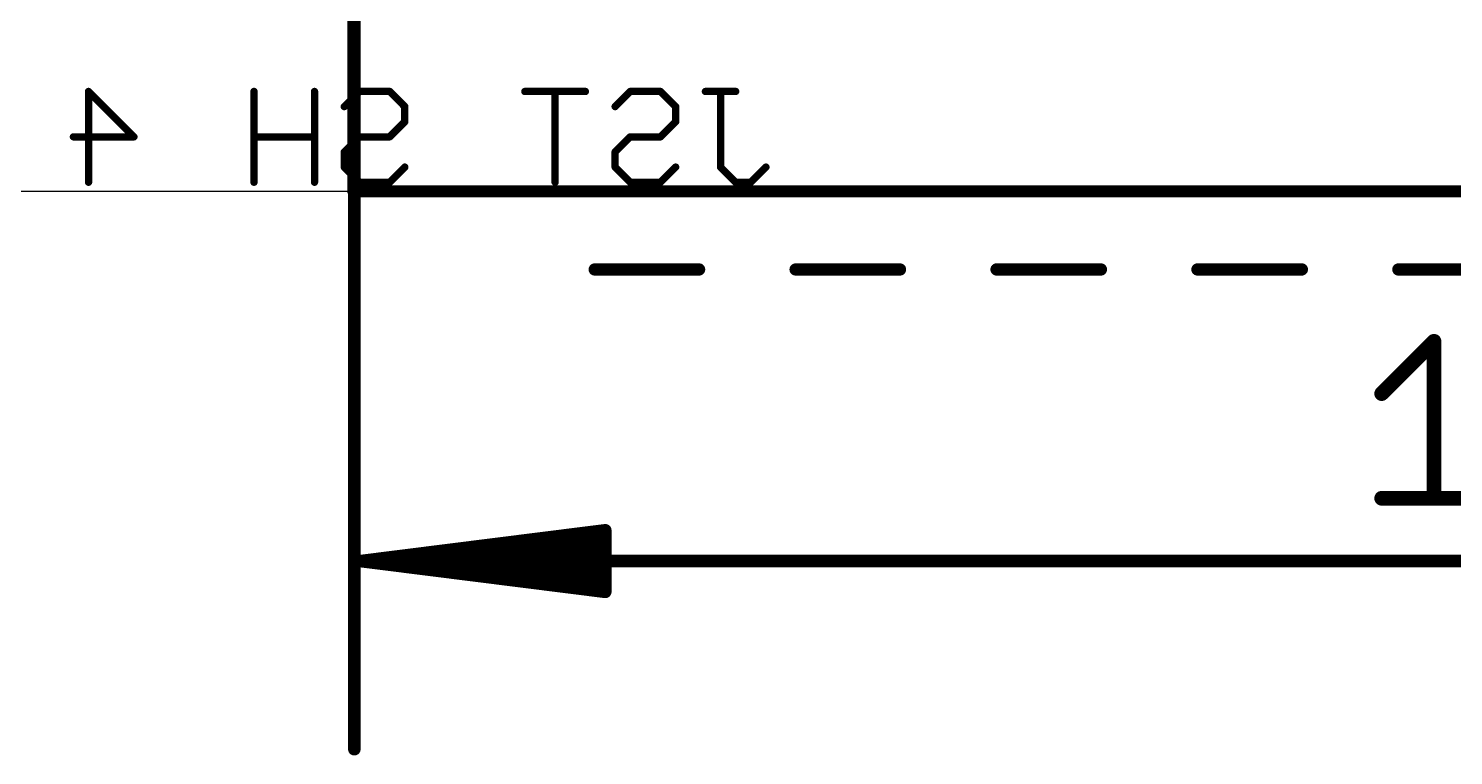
# Model space of a CAD drawing. Extents: x -13.8 to 41.3, y -8.1 to 33.8.
# Drawn here: x -0.92 to 13.85, y -8.15 to -0.61 of the extents above; entities that cross this region are included whole.
import ezdxf

# ---------------------------------------------------------------- set-up
doc = ezdxf.new("R2010")
doc.units = 0
for name, color, linetype in [('20', 4, 'CONTINUOUS'), ('21', 40, 'CONTINUOUS'), ('28', 253, 'CONTINUOUS'), ('47', 253, 'CONTINUOUS'), ('52', 253, 'CONTINUOUS')]:
    doc.layers.add(name, color=color, linetype=linetype)

msp = doc.modelspace()

# ---------------------------------------------------------------- linework, layer by layer
at = {"layer": '20'}
msp.add_line((31.5, -2.3), (-3.6, -2.3), dxfattribs=at)
at = {"layer": '21', "const_width": 0.127}
for points in [[(2.4505, -2.298), (2.4505, 26.942)], [(28.6505, -2.298), (2.4505, -2.298)]]:
    msp.add_lwpolyline(points, dxfattribs=at)
at = {"layer": '21', "const_width": 0.0635}
for points in [[(2.4505, -2.2662, 1), (2.4505, -2.3298)], [(2.4187, -2.298, 1), (2.4823, -2.298)]]:
    msp.add_lwpolyline(points, format="xyb", dxfattribs=at)
at = {"layer": '28', "const_width": 0.0381}
for points in [[(-0.275, -1.2633, 1), (-0.3131, -1.2633)], [(-0.2806, -1.2498, 1), (-0.3075, -1.2768)], [(1.4393, -1.2633, 1), (1.4012, -1.2633)], [(2.0664, -1.2633, 1), (2.0283, -1.2633)], [(2.5125, -1.2442, 1), (2.5125, -1.2823)], [(2.526, -1.2768, 1), (2.4991, -1.2498)], [(2.8395, -1.2498, 1), (2.8126, -1.2768)], [(2.8261, -1.2823, 1), (2.8261, -1.2442)], [(4.2268, -1.2442, 1), (4.2268, -1.2823)], [(4.5594, -1.2633, 1), (4.5213, -1.2633)], [(4.8539, -1.2823, 1), (4.8539, -1.2442)], [(5.3191, -1.2442, 1), (5.3191, -1.2823)], [(5.3326, -1.2768, 1), (5.3056, -1.2498)], [(5.6461, -1.2498, 1), (5.6191, -1.2768)], [(5.6326, -1.2823, 1), (5.6326, -1.2442)], [(6.0978, -1.2442, 1), (6.0978, -1.2823)], [(6.2736, -1.2633, 1), (6.2355, -1.2633)], [(6.4114, -1.2823, 1), (6.4114, -1.2442)], [(2.3423, -1.4066, 1), (2.3692, -1.4335)], [(3.0019, -1.4201, 1), (2.9638, -1.4201)], [(2.9694, -1.4335, 1), (2.9963, -1.4066)], [(5.1488, -1.4066, 1), (5.1758, -1.4335)], [(5.8084, -1.4201, 1), (5.7703, -1.4201)], [(5.7759, -1.4335, 1), (5.8029, -1.4066)], [(2.9638, -1.5768, 1), (3.0019, -1.5768)], [(2.9963, -1.5903, 1), (2.9694, -1.5634)], [(5.7703, -1.5768, 1), (5.8084, -1.5768)], [(5.8029, -1.5903, 1), (5.7759, -1.5634)], [(-0.4508, -1.7146, 1), (-0.4508, -1.7527)], [(0.1628, -1.7471, 1), (0.1897, -1.7201)], [(0.1763, -1.7527, 1), (0.1763, -1.7146)], [(1.4202, -1.7146, 1), (1.4202, -1.7527)], [(2.0473, -1.7527, 1), (2.0473, -1.7146)], [(2.5125, -1.7146, 1), (2.5125, -1.7527)], [(2.526, -1.7471, 1), (2.4991, -1.7201)], [(2.8126, -1.7201, 1), (2.8395, -1.7471)], [(2.8261, -1.7527, 1), (2.8261, -1.7146)], [(5.3191, -1.7146, 1), (5.3191, -1.7527)], [(5.3326, -1.7471, 1), (5.3056, -1.7201)], [(5.6191, -1.7201, 1), (5.6461, -1.7471)], [(5.6326, -1.7527, 1), (5.6326, -1.7146)], [(2.3748, -1.8904, 1), (2.3367, -1.8904)], [(2.3423, -1.8769, 1), (2.3692, -1.9038)], [(5.1814, -1.8904, 1), (5.1433, -1.8904)], [(5.1488, -1.8769, 1), (5.1758, -1.9038)], [(2.3367, -2.0471, 1), (2.3748, -2.0471)], [(2.3692, -2.0337, 1), (2.3423, -2.0606)], [(2.9963, -2.0606, 1), (2.9694, -2.0337)], [(5.1758, -2.0337, 1), (5.1488, -2.0606)], [(5.1433, -2.0471, 1), (5.1814, -2.0471)], [(5.8029, -2.0606, 1), (5.7759, -2.0337)], [(6.2681, -2.0337, 1), (6.2411, -2.0606)], [(6.2355, -2.0471, 1), (6.2736, -2.0471)], [(6.7384, -2.0606, 1), (6.7114, -2.0337)], [(-0.3131, -2.2039, 1), (-0.275, -2.2039)], [(1.4012, -2.2039, 1), (1.4393, -2.2039)], [(2.0283, -2.2039, 1), (2.0664, -2.2039)], [(2.5125, -2.1848, 1), (2.5125, -2.2229)], [(2.4991, -2.2174, 1), (2.526, -2.1904)], [(2.8126, -2.1904, 1), (2.8395, -2.2174)], [(2.8261, -2.2229, 1), (2.8261, -2.1848)], [(4.5213, -2.2039, 1), (4.5594, -2.2039)], [(5.3191, -2.1848, 1), (5.3191, -2.2229)], [(5.3056, -2.2174, 1), (5.3326, -2.1904)], [(5.6191, -2.1904, 1), (5.6461, -2.2174)], [(5.6326, -2.2229, 1), (5.6326, -2.1848)], [(6.4114, -2.1848, 1), (6.4114, -2.2229)], [(6.3979, -2.2174, 1), (6.4248, -2.1904)], [(6.5547, -2.1904, 1), (6.5816, -2.2174)], [(6.5681, -2.2229, 1), (6.5681, -2.1848)]]:
    msp.add_lwpolyline(points, format="xyb", dxfattribs=at)
at = {"layer": '28', "const_width": 0.0762}
for points in [[(-0.294, -2.2039), (-0.294, -1.2633)], [(-0.294, -1.2633), (0.1763, -1.7336)], [(1.4202, -1.2633), (1.4202, -2.2039)], [(2.0473, -2.2039), (2.0473, -1.2633)], [(2.3558, -1.4201), (2.5125, -1.2633)], [(2.5125, -1.2633), (2.8261, -1.2633)], [(2.8261, -1.2633), (2.9828, -1.4201)], [(4.8539, -1.2633), (4.2268, -1.2633)], [(4.5403, -2.2039), (4.5403, -1.2633)], [(5.1623, -1.4201), (5.3191, -1.2633)], [(5.3191, -1.2633), (5.6326, -1.2633)], [(5.6326, -1.2633), (5.7894, -1.4201)], [(6.4114, -1.2633), (6.0978, -1.2633)], [(6.2546, -2.0471), (6.2546, -1.2633)], [(2.9828, -1.4201), (2.9828, -1.5768)], [(5.7894, -1.4201), (5.7894, -1.5768)], [(2.9828, -1.5768), (2.8261, -1.7336)], [(5.7894, -1.5768), (5.6326, -1.7336)], [(0.1763, -1.7336), (-0.4508, -1.7336)], [(2.0473, -1.7336), (1.4202, -1.7336)], [(2.5125, -1.7336), (2.3558, -1.8904)], [(2.8261, -1.7336), (2.5125, -1.7336)], [(5.3191, -1.7336), (5.1623, -1.8904)], [(5.6326, -1.7336), (5.3191, -1.7336)], [(2.3558, -1.8904), (2.3558, -2.0471)], [(5.1623, -1.8904), (5.1623, -2.0471)], [(2.3558, -2.0471), (2.5125, -2.2039)], [(2.8261, -2.2039), (2.9828, -2.0471)], [(5.1623, -2.0471), (5.3191, -2.2039)], [(5.6326, -2.2039), (5.7894, -2.0471)], [(6.4114, -2.2039), (6.2546, -2.0471)], [(6.7249, -2.0471), (6.5681, -2.2039)], [(2.5125, -2.2039), (2.8261, -2.2039)], [(5.3191, -2.2039), (5.6326, -2.2039)], [(6.5681, -2.2039), (6.4114, -2.2039)]]:
    msp.add_lwpolyline(points, dxfattribs=at)
at = {"layer": '47'}
for points, const_width in [([(2.46, 1.23), (2.46, -8.08)], 0.13), ([(13.1048, -4.3946), (13.6471, -3.8523)], 0.1524), ([(13.6471, -3.8523), (13.6471, -5.4793)], 0.1524), ([(13.1048, -5.4793), (14.1895, -5.4793)], 0.1524), ([(2.525, -6.13), (5.06, -5.8108)], 0.13), ([(5.06, -5.8108), (5.06, -6.4492)], 0.13), ([(2.525, -6.13), (5.06, -5.87)], 0.13), ([(2.525, -6.13), (5.06, -6)], 0.13), ([(2.525, -6.13), (28.495, -6.13)], 0.13), ([(5.06, -6.4492), (2.525, -6.13)], 0.13), ([(5.06, -6.26), (2.525, -6.13)], 0.13), ([(5.06, -6.39), (2.525, -6.13)], 0.13)]:
    msp.add_lwpolyline(points, dxfattribs=dict(at, const_width=const_width))
for points, const_width in [([(13.6852, -3.8523, 1), (13.609, -3.8523)], 0.0762), ([(13.6741, -3.8793, 1), (13.6202, -3.8254)], 0.0762), ([(13.0779, -4.3677, 1), (13.1318, -4.4216)], 0.0762), ([(13.1048, -5.4412, 1), (13.1048, -5.5174)], 0.0762), ([(13.609, -5.4793, 1), (13.6852, -5.4793)], 0.0762), ([(5.0925, -5.8108, 1), (5.0275, -5.8108)], 0.065), ([(5.0641, -5.843, 1), (5.0559, -5.7785)], 0.065), ([(5.0633, -5.9023, 1), (5.0567, -5.8377)], 0.065), ([(5.0617, -6.0325, 1), (5.0583, -5.9675)], 0.065), ([(2.525, -6.0975, 1), (2.525, -6.1625)], 0.065), ([(2.5291, -6.0978, 1), (2.5209, -6.1622)], 0.065), ([(2.5233, -6.0975, 1), (2.5267, -6.1625)], 0.065), ([(2.5267, -6.0975, 1), (2.5233, -6.1625)], 0.065), ([(2.5283, -6.0977, 1), (2.5217, -6.1623)], 0.065), ([(2.5217, -6.0977, 1), (2.5283, -6.1623)], 0.065), ([(2.5209, -6.0978, 1), (2.5291, -6.1622)], 0.065), ([(5.0583, -6.2925, 1), (5.0617, -6.2275)], 0.065), ([(5.0567, -6.4223, 1), (5.0633, -6.3577)], 0.065), ([(5.0275, -6.4492, 1), (5.0925, -6.4492)], 0.065), ([(5.0559, -6.4815, 1), (5.0641, -6.417)], 0.065), ([(2.4275, -8.08, 1), (2.4925, -8.08)], 0.065)]:
    msp.add_lwpolyline(points, format="xyb", dxfattribs=dict(at, const_width=const_width))
at = {"layer": '52', "const_width": 0.0635}
for points in [[(4.9505, -3.0762, 1), (4.9505, -3.1398)], [(6.0323, -3.1398, 1), (6.0323, -3.0762)], [(7.0323, -3.0762, 1), (7.0323, -3.1398)], [(8.1141, -3.1398, 1), (8.1141, -3.0762)], [(9.1141, -3.0762, 1), (9.1141, -3.1398)], [(10.196, -3.1398, 1), (10.196, -3.0762)], [(11.196, -3.0762, 1), (11.196, -3.1398)], [(12.2778, -3.1398, 1), (12.2778, -3.0762)], [(13.2778, -3.0762, 1), (13.2778, -3.1398)]]:
    msp.add_lwpolyline(points, format="xyb", dxfattribs=at)
at = {"layer": '52', "const_width": 0.127}
for points in [[(4.9505, -3.108), (6.0323, -3.108)], [(7.0323, -3.108), (8.1141, -3.108)], [(9.1141, -3.108), (10.196, -3.108)], [(11.196, -3.108), (12.2778, -3.108)], [(13.2778, -3.108), (14.3596, -3.108)]]:
    msp.add_lwpolyline(points, dxfattribs=at)

doc.saveas('drawing.dxf')
